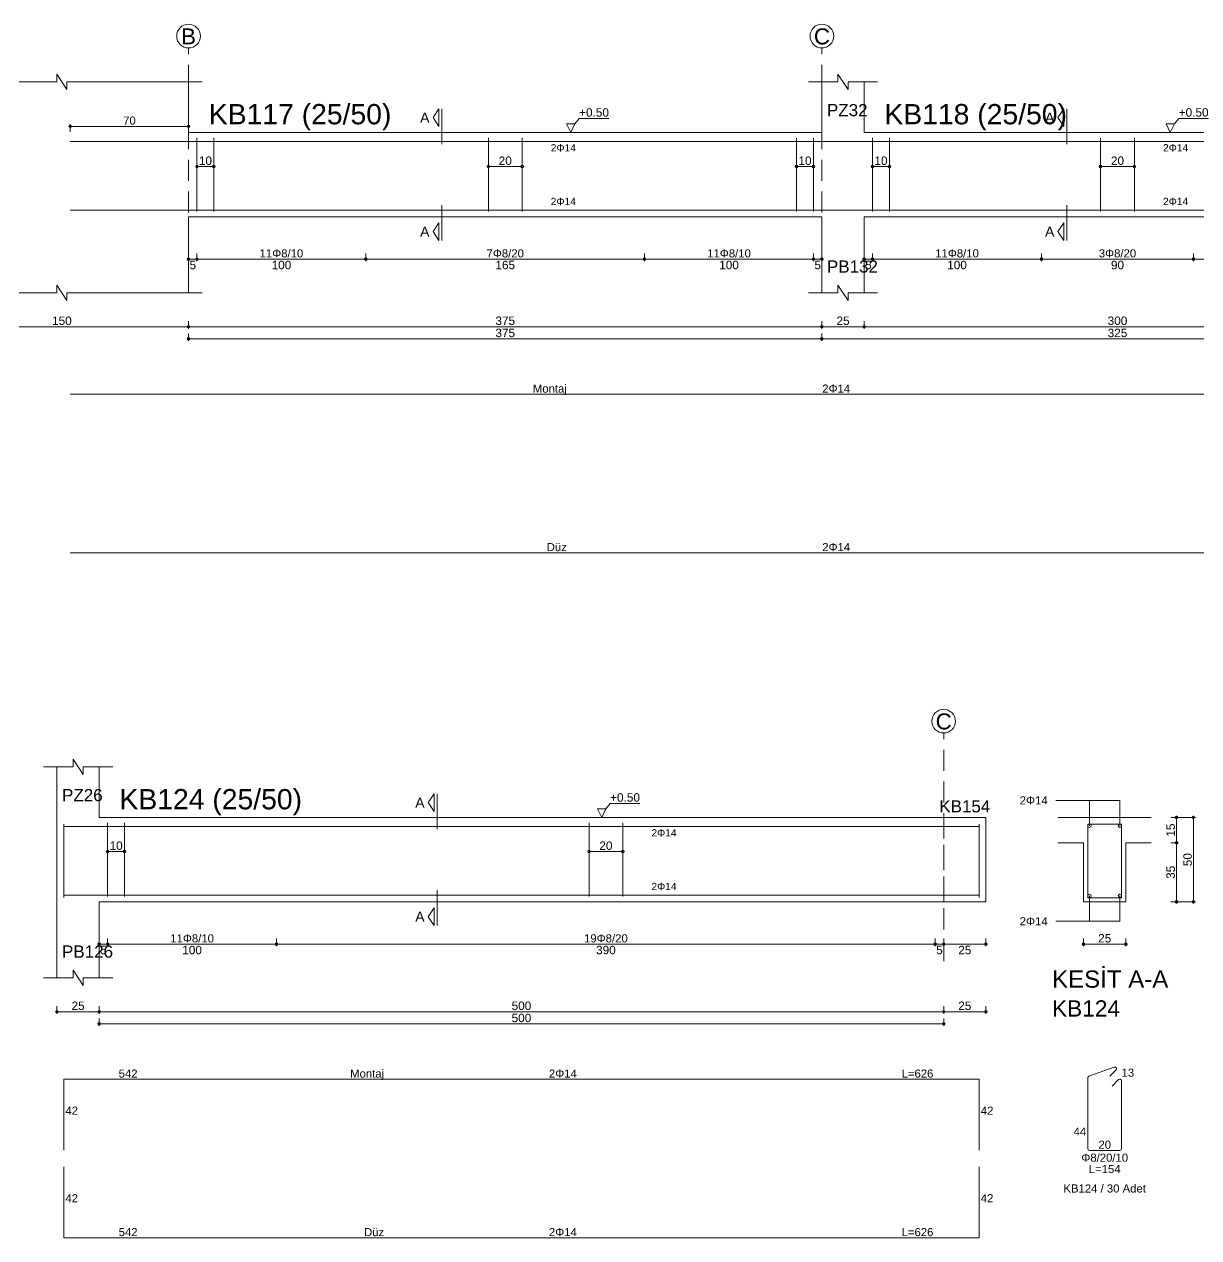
# Model space of a CAD drawing. Header units: millimetres. Extents: x 23801 to 80069, y 9628 to 14137.
# Drawn here: x 26377 to 27420, y 12930 to 14007 of the extents above; entities that cross this region are included whole.
import ezdxf

# ---------------------------------------------------------------- set-up
doc = ezdxf.new("R2010")
doc.units = ezdxf.units.MM
doc.linetypes.add('DASHDOT2', pattern=[12.7, 6.35, -3.175, 0, -3.175])
doc.linetypes.add('DASHED4', pattern=[18.75, 12.5, -6.25])
doc.layers.add('aks', color=251, linetype='DASHDOT2', lineweight=35)
for name, color, linetype in [('Donatı Topl. Uzun. Yazısı', 7, 'Continuous'), ('Donatı Uz. Yazısı', 7, 'Continuous'), ('Donatı Yazısı', 7, 'Continuous'), ('Donatı Çizgisi', 7, 'Continuous'), ('Kiriş', 7, 'Continuous'), ('Standart', 7, 'Continuous'), ('Ölçülendirme', 7, 'Continuous')]:
    doc.layers.add(name, color=color, linetype=linetype)
doc.styles.add('arial_1_18', font='arial.ttf', dxfattribs={"height": 0.2})

# ---------------------------------------------------------------- blocks, each defined once
blk = doc.blocks.new('IDE143Entity7347')
at = {"layer": 'aks', "color": 30, "linetype": 'DASHED4', "lineweight": 5}
for points in [[(1821.62, 2001.7), (1821.62, 2136.7)], [(2196.62, 2001.7), (2196.62, 2136.7)], [(2521.62, 2001.7), (2521.62, 2136.7)]]:
    blk.add_lwpolyline(points, dxfattribs=at)
at = {"layer": 'aks', "color": 1, "linetype": 'Continuous', "lineweight": 5}
for centre in [(1821.62, 2143.7), (2196.62, 2143.7), (2521.62, 2143.7)]:
    blk.add_circle(centre, 7, dxfattribs=at)
at = {"layer": 'Donatı Çizgisi', "color": 5, "linetype": 'Continuous', "lineweight": 5}
for points in [[(1826.62, 2039.9), (1826.62, 2083.5)], [(1836.62, 2039.9), (1836.62, 2083.5)], [(1999.12, 2039.9), (1999.12, 2083.5)], [(2019.12, 2039.9), (2019.12, 2083.5)], [(2181.62, 2039.9), (2181.62, 2083.5)], [(2191.62, 2039.9), (2191.62, 2083.5)], [(2226.62, 2039.9), (2226.62, 2083.5)], [(2236.62, 2039.9), (2236.62, 2083.5)], [(2361.62, 2039.9), (2361.62, 2083.5)], [(2381.62, 2039.9), (2381.62, 2083.5)], [(2506.62, 2039.9), (2506.62, 2083.5)], [(2516.62, 2039.9), (2516.62, 2083.5)], [(1751.62, 2081.3), (2591.62, 2081.3)], [(2731.96, 2039.2), (2731.96, 2082.8)], [(2731.96, 2082.8), (2751.96, 2082.8)], [(2751.96, 2039.2), (2751.96, 2082.8)], [(1751.62, 2040.7), (2591.62, 2040.7)], [(2731.96, 2039.2), (2751.96, 2039.2)], [(2731.96, 1890.62), (2731.96, 1932.49)], [(2732.63, 1933.44), (2747.63, 1938.91)], [(2745.06, 1933.59), (2748.7, 1937.23)], [(1751.62, 1931.7), (2591.62, 1931.7)], [(2746.44, 1927.68), (2750.22, 1931.46)], [(2751.96, 1890.62), (2751.96, 1930.74)], [(2732.98, 1889.6), (2750.94, 1889.6)], [(1751.62, 1837.85), (2591.62, 1837.85)]]:
    blk.add_lwpolyline(points, dxfattribs=at)
for centre in [(2732.96, 2081.8), (2750.96, 2081.8), (2732.96, 2040.2), (2750.96, 2040.2)]:
    blk.add_circle(centre, 1, dxfattribs=at)
for centre, start, end in [((2732.98, 1932.49), 110, 180), ((2747.98, 1937.95), 315, 110), ((2750.94, 1930.74), 0, 135), ((2732.98, 1890.62), 180, 270), ((2750.94, 1890.62), 270, 0)]:
    blk.add_arc(centre, 1.02, start, end, dxfattribs=at)
at = {"layer": 'Kiriş', "color": 1, "linetype": 'Continuous', "lineweight": 5}
for points in [[(1743.62, 2116.7), (1743.62, 2121.2)], [(1749.62, 2112.2), (1743.62, 2121.2)], [(2206.12, 2116.7), (2206.12, 2121.2)], [(2212.12, 2112.2), (2206.12, 2121.2)], [(2593.62, 2116.7), (2593.62, 2121.2)], [(2599.62, 2112.2), (2593.62, 2121.2)], [(1663.62, 2116.7), (1743.62, 2116.7)], [(1671.62, 1991.7), (1671.62, 2116.7)], [(1749.62, 2112.2), (1749.62, 2116.7)], [(1749.62, 2116.7), (1829.62, 2116.7)], [(1821.62, 2086.7), (1821.62, 2116.7)], [(2188.62, 2116.7), (2206.12, 2116.7)], [(2196.62, 2086.7), (2196.62, 2116.7)], [(2212.12, 2116.7), (2229.62, 2116.7)], [(2212.12, 2112.2), (2212.12, 2116.7)], [(2221.62, 2086.7), (2221.62, 2116.7)], [(2513.62, 2116.7), (2593.62, 2116.7)], [(2521.62, 2086.7), (2521.62, 2116.7)], [(2599.62, 2116.7), (2679.62, 2116.7)], [(2599.62, 2112.2), (2599.62, 2116.7)], [(2671.62, 1991.7), (2671.62, 2116.7)], [(1821.62, 2086.7), (2196.62, 2086.7)], [(2221.62, 2086.7), (2521.62, 2086.7)], [(2714.46, 2086.7), (2769.46, 2086.7)], [(2714.46, 2071.7), (2729.46, 2071.7)], [(2729.46, 2036.7), (2729.46, 2071.7)], [(2754.46, 2071.7), (2769.46, 2071.7)], [(2754.46, 2036.7), (2754.46, 2071.7)], [(1821.62, 2036.7), (2196.62, 2036.7)], [(1821.62, 1991.7), (1821.62, 2036.7)], [(2196.62, 1991.7), (2196.62, 2036.7)], [(2221.62, 2036.7), (2521.62, 2036.7)], [(2221.62, 1991.7), (2221.62, 2036.7)], [(2521.62, 1991.7), (2521.62, 2036.7)], [(2729.46, 2036.7), (2754.46, 2036.7)], [(1663.62, 1991.7), (1743.62, 1991.7)], [(1749.62, 1987.2), (1743.62, 1996.2)], [(1743.62, 1991.7), (1743.62, 1996.2)], [(1749.62, 1991.7), (1829.62, 1991.7)], [(1749.62, 1987.2), (1749.62, 1991.7)], [(2188.62, 1991.7), (2206.12, 1991.7)], [(2212.12, 1987.2), (2206.12, 1996.2)], [(2206.12, 1991.7), (2206.12, 1996.2)], [(2212.12, 1991.7), (2229.62, 1991.7)], [(2212.12, 1987.2), (2212.12, 1991.7)], [(2513.62, 1991.7), (2593.62, 1991.7)], [(2599.62, 1987.2), (2593.62, 1996.2)], [(2593.62, 1991.7), (2593.62, 1996.2)], [(2599.62, 1991.7), (2679.62, 1991.7)], [(2599.62, 1987.2), (2599.62, 1991.7)]]:
    blk.add_lwpolyline(points, dxfattribs=at)
at = {"layer": 'Ölçülendirme', "color": 1, "linetype": 'Continuous', "lineweight": 5}
for points in [[(1966.37, 2095.45), (1969.87, 2100.7)], [(1969.87, 2090.2), (1969.87, 2100.7)], [(1971.62, 2079.7), (1971.62, 2100.7)], [(2336.37, 2095.45), (2339.87, 2100.7)], [(2339.87, 2090.2), (2339.87, 2100.7)], [(2341.62, 2079.7), (2341.62, 2100.7)], [(1751.62, 2087.05), (1751.62, 2091.55)], [(1821.62, 2087.05), (1821.62, 2091.55)], [(1969.87, 2090.2), (1966.37, 2095.45)], [(2047.87, 2086.7), (2045.37, 2091.7)], [(2045.37, 2091.7), (2050.37, 2091.7)], [(2050.37, 2091.7), (2047.87, 2086.7)], [(2050.37, 2091.7), (2052.87, 2095.03)], [(2052.87, 2095.03), (2070.55, 2095.03)], [(2339.87, 2090.2), (2336.37, 2095.45)], [(2402.87, 2086.7), (2400.37, 2091.7)], [(2400.37, 2091.7), (2405.37, 2091.7)], [(2405.37, 2091.7), (2402.87, 2086.7)], [(2405.37, 2091.7), (2407.87, 2095.03)], [(2407.87, 2095.03), (2425.55, 2095.03)], [(2712.96, 2096.8), (2750.96, 2096.8)], [(2732.96, 2081.8), (2732.96, 2096.8)], [(2750.96, 2081.8), (2750.96, 2096.8)], [(1750.62, 2090.3), (1822.62, 2090.3)], [(2047.87, 2086.7), (2047.87, 2086.7)], [(2402.87, 2086.7), (2402.87, 2086.7)], [(2781.21, 2086.7), (2795.71, 2086.7)], [(2784.46, 2035.7), (2784.46, 2087.7)], [(2794.46, 2035.7), (2794.46, 2087.7)], [(2781.21, 2071.7), (2785.71, 2071.7)], [(1826.62, 2066.5), (1836.62, 2066.5)], [(1999.12, 2066.5), (2019.12, 2066.5)], [(2181.62, 2066.5), (2191.62, 2066.5)], [(2226.62, 2066.5), (2236.62, 2066.5)], [(2361.62, 2066.5), (2381.62, 2066.5)], [(2506.62, 2066.5), (2516.62, 2066.5)], [(1971.62, 2022.7), (1971.62, 2043.7)], [(2341.62, 2022.7), (2341.62, 2043.7)], [(2732.96, 2025.2), (2732.96, 2040.2)], [(2750.96, 2025.2), (2750.96, 2040.2)], [(1966.37, 2027.95), (1969.87, 2033.2)], [(1969.87, 2022.7), (1969.87, 2033.2)], [(2336.37, 2027.95), (2339.87, 2033.2)], [(2339.87, 2022.7), (2339.87, 2033.2)], [(2781.21, 2036.7), (2795.71, 2036.7)], [(1969.87, 2022.7), (1966.37, 2027.95)], [(2339.87, 2022.7), (2336.37, 2027.95)], [(2712.96, 2025.2), (2750.96, 2025.2)], [(1820.62, 2011.7), (2197.62, 2011.7)], [(1821.62, 2010.45), (1821.62, 2014.95)], [(1826.62, 2010.45), (1826.62, 2014.95)], [(1926.62, 2010.45), (1926.62, 2014.95)], [(2091.62, 2010.45), (2091.62, 2014.95)], [(2191.62, 2010.45), (2191.62, 2014.95)], [(2196.62, 2010.45), (2196.62, 2014.95)], [(2220.62, 2011.7), (2522.62, 2011.7)], [(2221.62, 2010.45), (2221.62, 2014.95)], [(2226.62, 2010.45), (2226.62, 2014.95)], [(2326.62, 2010.45), (2326.62, 2014.95)], [(2416.62, 2010.45), (2416.62, 2014.95)], [(2516.62, 2010.45), (2516.62, 2014.95)], [(2521.62, 2010.45), (2521.62, 2014.95)], [(2728.46, 2011.7), (2755.46, 2011.7)], [(2729.46, 2010.45), (2729.46, 2014.95)], [(2754.46, 2010.45), (2754.46, 2014.95)], [(1670.62, 1971.7), (2672.62, 1971.7)], [(1671.62, 1970.45), (1671.62, 1974.95)], [(1821.62, 1970.45), (1821.62, 1974.95)], [(2196.62, 1970.45), (2196.62, 1974.95)], [(2221.62, 1970.45), (2221.62, 1974.95)], [(2521.62, 1970.45), (2521.62, 1974.95)], [(2671.62, 1970.45), (2671.62, 1974.95)], [(1820.62, 1964.5), (2522.62, 1964.5)], [(1821.62, 1963.25), (1821.62, 1967.75)], [(2196.62, 1963.25), (2196.62, 1967.75)], [(2521.62, 1963.25), (2521.62, 1967.75)]]:
    blk.add_lwpolyline(points, dxfattribs=at)
for centre in [(1751.62, 2090.3), (1821.62, 2090.3), (2784.46, 2086.7), (2794.46, 2086.7), (2784.46, 2071.7), (1826.62, 2066.5), (1836.62, 2066.5), (1999.12, 2066.5), (2019.12, 2066.5), (2181.62, 2066.5), (2191.62, 2066.5), (2226.62, 2066.5), (2236.62, 2066.5), (2361.62, 2066.5), (2381.62, 2066.5), (2506.62, 2066.5), (2516.62, 2066.5), (2784.46, 2036.7), (2794.46, 2036.7), (1821.62, 2011.7), (1826.62, 2011.7), (1826.62, 2011.7), (1926.62, 2011.7), (1926.62, 2011.7), (2091.62, 2011.7), (2091.62, 2011.7), (2191.62, 2011.7), (2191.62, 2011.7), (2196.62, 2011.7), (2221.62, 2011.7), (2226.62, 2011.7), (2226.62, 2011.7), (2326.62, 2011.7), (2326.62, 2011.7), (2416.62, 2011.7), (2416.62, 2011.7), (2516.62, 2011.7), (2516.62, 2011.7), (2521.62, 2011.7), (2729.46, 2011.7), (2754.46, 2011.7), (1671.62, 1971.7), (1821.62, 1971.7), (1821.62, 1971.7), (2196.62, 1971.7), (2196.62, 1971.7), (2221.62, 1971.7), (2221.62, 1971.7), (2521.62, 1971.7), (2521.62, 1971.7), (2671.62, 1971.7), (1821.62, 1964.5), (2196.62, 1964.5), (2196.62, 1964.5), (2521.62, 1964.5)]:
    blk.add_circle(centre, 0.75, dxfattribs=at)
at = {"layer": 'aks', "color": 1, "linetype": 'Continuous', "lineweight": 5, "style": 'arial_1_18'}
for s, p in [('B', (1817.22, 2138.82)), ('C', (2191.86, 2138.82)), ('D', (2516.86, 2138.82))]:
    blk.add_text(s, height=9.45, dxfattribs=at).set_placement(p)
at = {"layer": 'Donatı Topl. Uzun. Yazısı', "color": 1, "linetype": 'Continuous', "lineweight": 5, "style": 'arial_1_18'}
for s, p in [('L=840', (2530.79, 1932.66)), ('L=154', (2732.54, 1876.16)), ('L=840', (2530.79, 1838.81))]:
    blk.add_text(s, height=4.8, dxfattribs=at).set_placement(p)
at = {"layer": 'Donatı Uz. Yazısı', "color": 1, "linetype": 'Continuous', "lineweight": 5, "style": 'arial_1_18'}
for s, p in [('13', (2751.96, 1933.2)), ('44', (2723.54, 1898.32)), ('20', (2738.23, 1890.56))]:
    blk.add_text(s, height=4.8, dxfattribs=at).set_placement(p)
at = {"layer": 'Donatı Yazısı', "color": 5, "linetype": 'Continuous', "lineweight": 5, "style": 'arial_1_18'}
for s, p in [('2Φ14', (2691.62, 2094.4)), ('2Φ14', (2691.62, 2022.8)), ('2Φ14', (2196.82, 1932.66)), ('Φ8/20/10', (2728.1, 1882.88)), ('KB117 / 29 Adet', (2717.54, 1864.64)), ('KB118 / 25 Adet', (2717.54, 1858.88)), ('2Φ14', (2196.82, 1838.81))]:
    blk.add_text(s, height=4.8, dxfattribs=at).set_placement(p)
for p in [(2036.08, 2075.42), (2398.58, 2075.42), (2036.08, 2043.66), (2398.58, 2043.66)]:
    blk.add_text('2Φ14', height=4.32, rotation=360, dxfattribs=at).set_placement(p)
at = {"layer": 'Donatı Yazısı', "color": 1, "linetype": 'Continuous', "lineweight": 5, "style": 'arial_1_18'}
for s, p in [('Montaj', (2025.49, 1932.66)), ('Düz', (2033.7, 1838.81))]:
    blk.add_text(s, height=4.8, dxfattribs=at).set_placement(p)
at = {"layer": 'Kiriş', "color": 1, "linetype": 'Continuous', "lineweight": 5, "style": 'arial_1_18'}
for s, height, p in [('PZ09', 7.2, (1674.62, 2096.3)), ('KB117 (25/50)', 12, (1833.62, 2091.5)), ('PZ32', 7.2, (2199.62, 2096.3)), ('KB118 (25/50)', 12, (2233.62, 2091.5)), ('PZ10', 7.2, (2524.62, 2096.3)), ('PB109', 7.2, (1674.62, 2003.7)), ('PB132', 7.2, (2199.62, 2003.7)), ('PB110', 7.2, (2524.62, 2003.7)), ('KESİT A-A', 10.2, (2710.76, 1985.9)), ('KB117-KB118', 9.6, (2710.76, 1968.82))]:
    blk.add_text(s, height=height, dxfattribs=at).set_placement(p)
at = {"layer": 'Ölçülendirme', "color": 1, "linetype": 'Continuous', "lineweight": 5, "style": 'arial_1_18'}
for s, height, p in [('A', 5.95, (1958.73, 2092.48)), ('+0.50', 5, (2052.87, 2096.03)), ('A', 5.95, (2328.73, 2092.48)), ('+0.50', 5, (2407.87, 2096.03)), ('70', 4.8, (1782.89, 2091.3)), ('A', 5.95, (1958.73, 2024.98)), ('A', 5.95, (2328.73, 2024.98)), ('25', 5, (2738.07, 2012.66)), ('5', 5, (1822.18, 2005.7)), ('100', 5, (1870.8, 2005.7)), ('165', 5, (2003.3, 2005.7)), ('100', 5, (2135.8, 2005.7)), ('5', 5, (2192.18, 2005.7)), ('5', 5, (2222.18, 2005.7)), ('100', 5, (2270.8, 2005.7)), ('90', 5, (2367.74, 2005.7)), ('100', 5, (2460.8, 2005.7)), ('5', 5, (2517.18, 2005.7)), ('150', 5, (1740.8, 1972.7)), ('375', 5, (2003.3, 1972.7)), ('25', 5, (2205.24, 1972.7)), ('300', 5, (2365.8, 1972.7)), ('150', 5, (2590.8, 1972.7)), ('375', 5, (2003.3, 1965.5)), ('325', 5, (2365.8, 1965.5))]:
    blk.add_text(s, height=height, dxfattribs=at).set_placement(p)
for s, rotation, p in [('15', 90, (2783.5, 2075.32)), ('10', 360, (1827.74, 2067.46)), ('20', 360, (2005.24, 2067.46)), ('10', 360, (2182.74, 2067.46)), ('10', 360, (2227.74, 2067.46)), ('20', 360, (2367.74, 2067.46)), ('10', 360, (2507.74, 2067.46)), ('50', 90, (2793.5, 2057.82)), ('35', 90, (2783.5, 2050.32))]:
    blk.add_text(s, height=5, rotation=rotation, dxfattribs=at).set_placement(p)
at = {"layer": 'Ölçülendirme', "color": 5, "linetype": 'Continuous', "lineweight": 5, "style": 'arial_1_18'}
for s, p in [('11Φ8/10', (1863.69, 2012.7)), ('7Φ8/20', (1998.06, 2012.7)), ('11Φ8/10', (2128.69, 2012.7)), ('11Φ8/10', (2263.69, 2012.7)), ('3Φ8/20', (2360.56, 2012.7)), ('11Φ8/10', (2453.69, 2012.7))]:
    blk.add_text(s, height=4.8, dxfattribs=at).set_placement(p)
blk = doc.blocks.new('IDE143Entity7352')
at = {"layer": 'aks', "color": 30, "linetype": 'DASHED4', "lineweight": 5}
blk.add_lwpolyline([(6329.79, 2001.7), (6329.79, 2136.7)], dxfattribs=at)
at = {"layer": 'aks', "color": 1, "linetype": 'Continuous', "lineweight": 5}
blk.add_circle((6329.79, 2143.7), 7, dxfattribs=at)
at = {"layer": 'Donatı Çizgisi', "color": 5, "linetype": 'Continuous', "lineweight": 5}
for points in [[(5834.79, 2039.9), (5834.79, 2083.5)], [(5844.79, 2039.9), (5844.79, 2083.5)], [(6119.79, 2039.9), (6119.79, 2083.5)], [(6139.79, 2039.9), (6139.79, 2083.5)], [(5808.79, 2039.3), (5808.79, 2082.7)], [(5808.79, 2081.3), (6350.79, 2081.3)], [(6350.79, 2039.3), (6350.79, 2082.7)], [(6415.12, 2039.2), (6415.12, 2082.8)], [(6415.12, 2082.8), (6435.12, 2082.8)], [(6435.12, 2039.2), (6435.12, 2082.8)], [(5808.79, 2040.7), (6350.79, 2040.7)], [(6415.12, 2039.2), (6435.12, 2039.2)], [(6415.12, 1890.62), (6415.12, 1932.49)], [(6415.8, 1933.44), (6430.8, 1938.91)], [(6428.23, 1933.59), (6431.87, 1937.23)], [(5808.79, 1889.7), (5808.79, 1931.7)], [(5808.79, 1931.7), (6350.79, 1931.7)], [(6350.79, 1889.7), (6350.79, 1931.7)], [(6429.61, 1927.68), (6433.38, 1931.46)], [(6435.12, 1890.62), (6435.12, 1930.74)], [(6416.14, 1889.6), (6434.1, 1889.6)], [(5808.79, 1837.85), (5808.79, 1879.85)], [(6350.79, 1837.85), (6350.79, 1879.85)], [(5808.79, 1837.85), (6350.79, 1837.85)]]:
    blk.add_lwpolyline(points, dxfattribs=at)
for centre in [(6416.12, 2081.8), (6434.12, 2081.8), (6416.12, 2040.2), (6434.12, 2040.2)]:
    blk.add_circle(centre, 1, dxfattribs=at)
for centre, start, end in [((6416.14, 1932.49), 110, 180), ((6431.15, 1937.95), 315, 110), ((6434.1, 1930.74), 0, 135), ((6416.14, 1890.62), 180, 270), ((6434.1, 1890.62), 270, 0)]:
    blk.add_arc(centre, 1.02, start, end, dxfattribs=at)
at = {"layer": 'Kiriş', "color": 1, "linetype": 'Continuous', "lineweight": 5}
for points in [[(5814.29, 2116.7), (5814.29, 2121.2)], [(5820.29, 2112.2), (5814.29, 2121.2)], [(5796.79, 2116.7), (5814.29, 2116.7)], [(5804.79, 1991.7), (5804.79, 2116.7)], [(5820.29, 2112.2), (5820.29, 2116.7)], [(5820.29, 2116.7), (5837.79, 2116.7)], [(5829.79, 2086.7), (5829.79, 2116.7)], [(5829.79, 2086.7), (6354.79, 2086.7)], [(6354.79, 2036.7), (6354.79, 2086.7)], [(6397.62, 2086.7), (6452.62, 2086.7)], [(6397.62, 2071.7), (6412.62, 2071.7)], [(6412.62, 2036.7), (6412.62, 2071.7)], [(6437.62, 2071.7), (6452.62, 2071.7)], [(6437.62, 2036.7), (6437.62, 2071.7)], [(5829.79, 2036.7), (6354.79, 2036.7)], [(5829.79, 1991.7), (5829.79, 2036.7)], [(6412.62, 2036.7), (6437.62, 2036.7)], [(5796.79, 1991.7), (5814.29, 1991.7)], [(5820.29, 1987.2), (5814.29, 1996.2)], [(5814.29, 1991.7), (5814.29, 1996.2)], [(5820.29, 1991.7), (5837.79, 1991.7)], [(5820.29, 1987.2), (5820.29, 1991.7)]]:
    blk.add_lwpolyline(points, dxfattribs=at)
at = {"layer": 'Kiriş', "color": 1, "linetype": 'DASHED4', "lineweight": 5}
for points in [[(6329.79, 2036.7), (6329.79, 2086.7)], [(6354.79, 2036.7), (6354.79, 2086.7)]]:
    blk.add_lwpolyline(points, dxfattribs=at)
at = {"layer": 'Ölçülendirme', "color": 1, "linetype": 'Continuous', "lineweight": 5}
for points in [[(6024.54, 2095.45), (6028.04, 2100.7)], [(6028.04, 2090.2), (6028.04, 2100.7)], [(6029.79, 2079.7), (6029.79, 2100.7)], [(6028.04, 2090.2), (6024.54, 2095.45)], [(6127.29, 2086.7), (6124.79, 2091.7)], [(6124.79, 2091.7), (6129.79, 2091.7)], [(6129.79, 2091.7), (6127.29, 2086.7)], [(6129.79, 2091.7), (6132.29, 2095.03)], [(6132.29, 2095.03), (6149.97, 2095.03)], [(6396.12, 2096.8), (6434.12, 2096.8)], [(6416.12, 2081.8), (6416.12, 2096.8)], [(6434.12, 2081.8), (6434.12, 2096.8)], [(6127.29, 2086.7), (6127.29, 2086.7)], [(6464.37, 2086.7), (6478.87, 2086.7)], [(6467.62, 2035.7), (6467.62, 2087.7)], [(6477.62, 2035.7), (6477.62, 2087.7)], [(6464.37, 2071.7), (6468.87, 2071.7)], [(5834.79, 2066.5), (5844.79, 2066.5)], [(6119.79, 2066.5), (6139.79, 2066.5)], [(6029.79, 2022.7), (6029.79, 2043.7)], [(6416.12, 2025.2), (6416.12, 2040.2)], [(6434.12, 2025.2), (6434.12, 2040.2)], [(6024.54, 2027.95), (6028.04, 2033.2)], [(6028.04, 2022.7), (6028.04, 2033.2)], [(6464.37, 2036.7), (6478.87, 2036.7)], [(6028.04, 2022.7), (6024.54, 2027.95)], [(6396.12, 2025.2), (6434.12, 2025.2)], [(5828.79, 2011.7), (6355.79, 2011.7)], [(5829.79, 2010.45), (5829.79, 2014.95)], [(5834.79, 2010.45), (5834.79, 2014.95)], [(5934.79, 2010.45), (5934.79, 2014.95)], [(6324.79, 2010.45), (6324.79, 2014.95)], [(6329.79, 2010.45), (6329.79, 2014.95)], [(6354.79, 2010.45), (6354.79, 2014.95)], [(6411.62, 2011.7), (6438.62, 2011.7)], [(6412.62, 2010.45), (6412.62, 2014.95)], [(6437.62, 2010.45), (6437.62, 2014.95)], [(5803.79, 1971.7), (6355.79, 1971.7)], [(5804.79, 1970.45), (5804.79, 1974.95)], [(5829.79, 1970.45), (5829.79, 1974.95)], [(6329.79, 1970.45), (6329.79, 1974.95)], [(6354.79, 1970.45), (6354.79, 1974.95)], [(5828.79, 1964.5), (6330.79, 1964.5)], [(5829.79, 1963.25), (5829.79, 1967.75)], [(6329.79, 1963.25), (6329.79, 1967.75)]]:
    blk.add_lwpolyline(points, dxfattribs=at)
for centre in [(6467.62, 2086.7), (6477.62, 2086.7), (6467.62, 2071.7), (5834.79, 2066.5), (5844.79, 2066.5), (6119.79, 2066.5), (6139.79, 2066.5), (6467.62, 2036.7), (6477.62, 2036.7), (5829.79, 2011.7), (5834.79, 2011.7), (5834.79, 2011.7), (5934.79, 2011.7), (5934.79, 2011.7), (6324.79, 2011.7), (6324.79, 2011.7), (6329.79, 2011.7), (6329.79, 2011.7), (6354.79, 2011.7), (6412.62, 2011.7), (6437.62, 2011.7), (5804.79, 1971.7), (5829.79, 1971.7), (5829.79, 1971.7), (6329.79, 1971.7), (6329.79, 1971.7), (6354.79, 1971.7), (5829.79, 1964.5), (6329.79, 1964.5)]:
    blk.add_circle(centre, 0.75, dxfattribs=at)
at = {"layer": 'aks', "color": 1, "linetype": 'Continuous', "lineweight": 5, "style": 'arial_1_18'}
blk.add_text('C', height=9.45, dxfattribs=at).set_placement((6325.03, 2138.82))
at = {"layer": 'Donatı Topl. Uzun. Yazısı', "color": 1, "linetype": 'Continuous', "lineweight": 5, "style": 'arial_1_18'}
for s, p in [('L=626', (6304.86, 1932.66)), ('L=154', (6415.71, 1876.16)), ('L=626', (6304.86, 1838.81))]:
    blk.add_text(s, height=4.8, dxfattribs=at).set_placement(p)
at = {"layer": 'Donatı Uz. Yazısı', "color": 1, "linetype": 'Continuous', "lineweight": 5, "style": 'arial_1_18'}
for s, p in [('542', (5841.31, 1932.66)), ('13', (6435.12, 1933.2)), ('42', (5809.75, 1910.7)), ('42', (6351.75, 1910.7)), ('44', (6406.71, 1898.32)), ('20', (6421.4, 1890.56)), ('42', (5809.75, 1858.85)), ('42', (6351.75, 1858.85)), ('542', (5841.31, 1838.81))]:
    blk.add_text(s, height=4.8, dxfattribs=at).set_placement(p)
at = {"layer": 'Donatı Yazısı', "color": 5, "linetype": 'Continuous', "lineweight": 5, "style": 'arial_1_18'}
for s, p in [('2Φ14', (6374.79, 2094.4)), ('2Φ14', (6374.79, 2022.8)), ('2Φ14', (6096.05, 1932.66)), ('Φ8/20/10', (6411.26, 1882.88)), ('KB124 / 30 Adet', (6400.7, 1864.64)), ('2Φ14', (6096.05, 1838.81))]:
    blk.add_text(s, height=4.8, dxfattribs=at).set_placement(p)
for p in [(6156.75, 2075.42), (6156.75, 2043.66)]:
    blk.add_text('2Φ14', height=4.32, rotation=360, dxfattribs=at).set_placement(p)
at = {"layer": 'Donatı Yazısı', "color": 1, "linetype": 'Continuous', "lineweight": 5, "style": 'arial_1_18'}
for s, p in [('Montaj', (5978.36, 1932.66)), ('Düz', (5986.57, 1838.81))]:
    blk.add_text(s, height=4.8, dxfattribs=at).set_placement(p)
at = {"layer": 'Kiriş', "color": 1, "linetype": 'Continuous', "lineweight": 5, "style": 'arial_1_18'}
for s, height, p in [('PZ26', 7.2, (5807.79, 2096.3)), ('KB124 (25/50)', 12, (5841.79, 2091.5)), ('KB154', 7.2, (6327.19, 2089.7)), ('PB126', 7.2, (5807.79, 2003.7)), ('KESİT A-A', 10.2, (6393.92, 1985.9)), ('KB124', 9.6, (6393.92, 1968.82))]:
    blk.add_text(s, height=height, dxfattribs=at).set_placement(p)
at = {"layer": 'Ölçülendirme', "color": 1, "linetype": 'Continuous', "lineweight": 5, "style": 'arial_1_18'}
for s, height, p in [('A', 5.95, (6016.9, 2092.48)), ('+0.50', 5, (6132.29, 2096.03)), ('A', 5.95, (6016.9, 2024.98)), ('25', 5, (6421.24, 2012.66)), ('5', 5, (5830.35, 2005.7)), ('100', 5, (5878.96, 2005.7)), ('390', 5, (6123.96, 2005.7)), ('5', 5, (6325.35, 2005.7)), ('25', 5, (6338.41, 2005.7)), ('25', 5, (5813.41, 1972.7)), ('500', 5, (6073.96, 1972.7)), ('25', 5, (6338.41, 1972.7)), ('500', 5, (6073.96, 1965.5))]:
    blk.add_text(s, height=height, dxfattribs=at).set_placement(p)
for s, rotation, p in [('15', 90, (6466.66, 2075.32)), ('10', 360, (5835.91, 2067.46)), ('20', 360, (6125.91, 2067.46)), ('50', 90, (6476.66, 2057.82)), ('35', 90, (6466.66, 2050.32))]:
    blk.add_text(s, height=5, rotation=rotation, dxfattribs=at).set_placement(p)
at = {"layer": 'Ölçülendirme', "color": 5, "linetype": 'Continuous', "lineweight": 5, "style": 'arial_1_18'}
for s, p in [('11Φ8/10', (5871.86, 2012.7)), ('19Φ8/20', (6116.86, 2012.7))]:
    blk.add_text(s, height=4.8, dxfattribs=at).set_placement(p)

msp = doc.modelspace()

# ---------------------------------------------------------------- block references
at = {"layer": 'Standart', "xscale": 1.5, "yscale": 1.5, "zscale": 1.5}
for name, p in [('IDE143Entity7347', (23790.5, 10781.4)), ('IDE143Entity7352', (17698.9, 10173.1))]:
    msp.add_blockref(name, p, dxfattribs=at)

doc.saveas('drawing.dxf')
